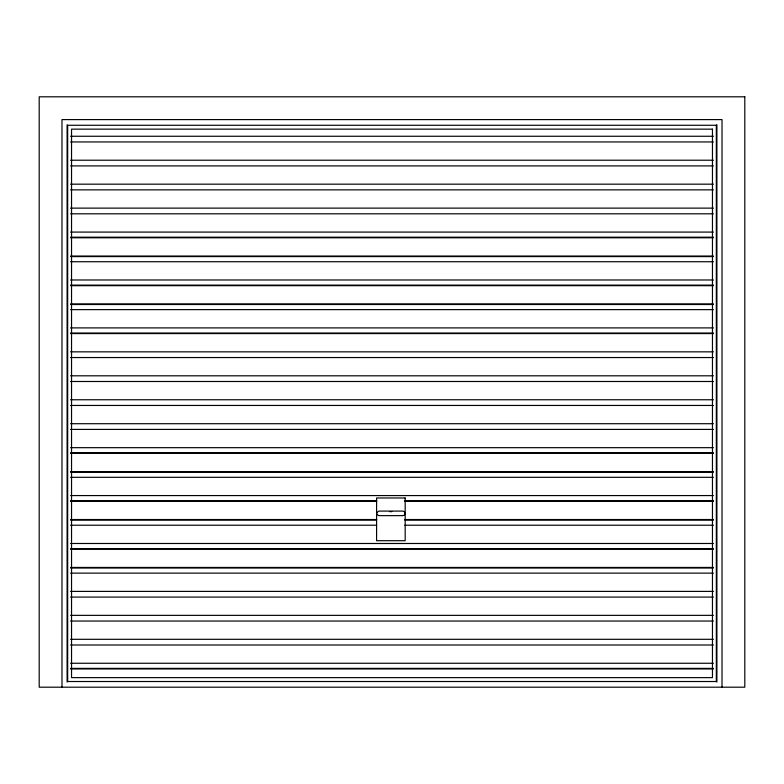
<?xml version="1.0" encoding="UTF-8"?>
<svg xmlns="http://www.w3.org/2000/svg" width="784" height="784" viewBox="0 0 784 784"><rect width="100%" height="100%" fill="white"/><g stroke="black" fill="none" stroke-linecap="round" stroke-linejoin="round"><path stroke-width="1.18" d="M389.834 511.638L391.833 511.638M70.56 136.259L713.44 136.259M70.56 141.953L713.44 141.953M70.56 160.22L713.44 160.22M70.56 165.904L713.44 165.904M70.56 184.171L713.44 184.171M70.56 189.865L713.44 189.865M70.56 208.123L713.44 208.123M70.56 213.816L713.44 213.816M70.56 232.084L713.44 232.084M70.56 237.209L713.44 237.209M70.56 237.768L713.44 237.768M70.56 256.035L713.44 256.035M70.56 256.593L713.44 256.593M70.56 261.729L713.44 261.729M70.56 279.986L713.44 279.986M70.56 285.121L713.44 285.121M70.56 285.68L713.44 285.68M70.56 303.947L713.44 303.947M70.56 304.506L713.44 304.506M70.56 309.631L713.44 309.631M70.56 327.898L713.44 327.898M70.56 333.033L713.44 333.033M70.56 333.582L713.44 333.582M70.56 351.849L713.44 351.849M70.56 357.543L713.44 357.543M70.56 375.81L713.44 375.81M70.56 381.494L713.44 381.494M70.56 399.762L713.44 399.762M70.56 405.446L713.44 405.446M70.56 423.713L713.44 423.713M70.56 429.407L713.44 429.407M70.56 447.674L713.44 447.674M70.56 452.799L713.44 452.799M70.56 453.358L713.44 453.358M70.56 471.625L713.44 471.625M70.56 472.184L713.44 472.184M70.56 477.309L713.44 477.309M70.56 495.576L713.44 495.576M70.56 500.711L376.692 500.711M404.858 500.711L713.44 500.711M70.56 501.27L376.692 501.27M404.858 501.27L713.44 501.27M70.56 519.527L376.692 519.527M404.858 519.527L713.44 519.527M70.56 520.086L376.692 520.086M404.858 520.086L713.44 520.086M70.56 525.221L376.692 525.221M404.858 525.221L713.44 525.221M70.56 543.488L713.44 543.488M70.56 548.614L713.44 548.614M70.56 549.172L713.44 549.172M70.56 567.44L713.44 567.44M70.56 567.998L713.44 567.998M70.56 573.133L713.44 573.133M70.56 591.391L713.44 591.391M70.56 597.085L713.44 597.085M70.56 615.352L713.44 615.352M70.56 621.036L713.44 621.036M70.56 639.303L713.44 639.303M70.56 644.997L713.44 644.997M70.56 663.254L713.44 663.254M70.56 668.389L713.44 668.389M70.56 668.948L713.44 668.948M722.015 687.196L722.015 119.599L61.985 119.599L61.985 687.196M716.899 124.705L716.899 682.08M67.101 124.705L67.101 682.08M376.663 512.775L376.888 514.5L378.858 515.637L402.809 515.637C405.74 515.754 405.74 510.982 402.809 511.09L378.858 511.09L376.663 512.775M744.8 96.804L39.2 96.804L39.2 687.196L744.8 687.196L744.8 96.804M716.331 125.273L67.669 125.273L67.669 681.512L716.331 681.512L716.331 125.273M712.46 129.154L71.54 129.154L71.54 677.631L712.46 677.631L712.46 129.154M405.171 497.977L376.585 497.977L376.585 540.705L405.171 540.705L405.171 497.977"/></g></svg>
